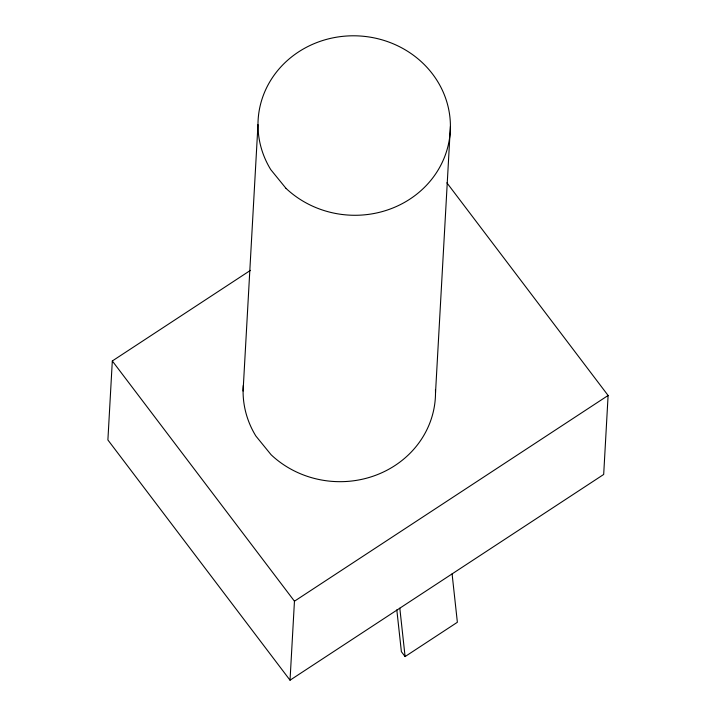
<?xml version="1.0" encoding="UTF-8"?>
<svg xmlns="http://www.w3.org/2000/svg" width="716" height="716" viewBox="0 0 716 716"><rect width="100%" height="100%" fill="white"/><g stroke="black" fill="none" stroke-linecap="round" stroke-linejoin="round"><path stroke-width="1.07" d="M250.466 270.344L112.314 360.971L107.892 439.964L290.034 680.2L603.686 474.457L608.108 395.474L446.874 182.813M243.082 391.025L257.975 124.629M290.034 680.2L294.455 601.207L112.314 360.971M435.516 392.842L450.409 126.446M294.455 601.207L608.108 395.474M396.816 609.889L401.381 651.667L405.095 656.563L457.372 622.276L452.091 573.901M399.814 608.188L405.095 656.563M435.453 389.513A96.239 89.724 3.2 0 1 377.556 474.556A96.239 89.724 3.2 0 1 271.104 454.75L255.863 436.017A96.239 89.724 3.2 0 1 243.279 385.459M285.997 188.353L270.755 169.62A96.239 89.724 3.2 0 1 346.025 36.06A96.239 89.724 3.2 0 1 444.529 157.09A96.239 89.724 3.2 0 1 285.997 188.353"/></g></svg>
